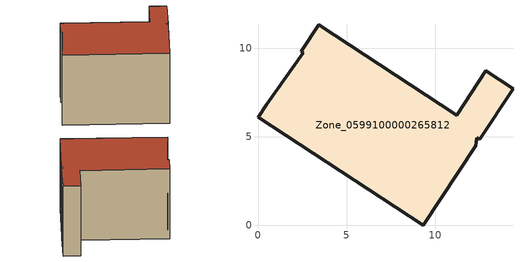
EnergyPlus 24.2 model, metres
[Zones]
Zone_0599100000265812
 floor ground (C_G): 0.49,6.82 2.55,9.73 2.44,9.81 3.43,11.32 11.21,6.21 12.85,8.71 14.38,7.71 12.5,4.85 12.34,4.96 12.27,4.5 9.31,0 0,6.11 z0
 wall outside (C_F): 12.85,8.71 11.21,6.21 3.43,11.32 2.44,9.81 2.55,9.73 0.49,6.82 0,6.11 9.31,0 12.27,4.5 12.34,4.96 12.5,4.85 14.38,7.71 12.85,8.71 z0:8.51
 roof outside (C_R): 12.5,4.85 14.38,7.71 12.85,8.71 11.21,6.21 3.43,11.32 2.44,9.81 2.55,9.73 0.49,6.82 0,6.11 9.31,0 12.27,4.5 12.34,4.96 z8.51
[BUILDING]
Pand.0599100000265812: North Axis=0; Terrain=City; Loads Convergence Tolerance Value=0.04; Temperature Convergence Tolerance Value=0.4; Solar Distribution=FullExterior; Maximum Number of Warmup Days=25; Minimum Number of Warmup Days=1
[Site:Location]
Rotterdam.The.Hague.AP_ZH_NLD Design_Conditions: Latitude=51.96; Longitude=4.45; Time Zone=1; Elevation=-4.5
[SITE:GROUNDTEMPERATURE:BUILDINGSURFACE]
18, 18, 18, 18, 18, 18, 18, 18, 18, 18, 18, 18
[MATERIAL] Thermal Absorptance=0.9; Solar Absorptance=0.7; Visible Absorptance=0.7
Name | Roughness | Thickness | Conductivity | Density | Specific Heat
G.TC.1946 | MediumSmooth | 0.15 | 1 | 540 | 1210
F.TC.1946 | Rough | 0.3 | 0.857143 | 1920 | 840
R.TC.1946 | MediumRough | 0.2 | 0.909091 | 1500 | 1000
[CONSTRUCTION]
C_G: G.TC.1946
C_F: F.TC.1946
C_R: R.TC.1946
[ZONE]
Zone_0599100000265812: Type=1; Multiplier=1; Ceiling Height=Autocalculate; Volume=Autocalculate; Floor Area=autocalculate; Part of Total Floor Area=Yes
[ZONEINFILTRATION:DESIGNFLOWRATE]
Infil_Zone_0599100000265812: Zone or ZoneList or Space or SpaceList=Zone_0599100000265812; Schedule=AlwaysOn; Design Flow Rate Calculation Method=Flow/Area; Flow Rate per Floor Area=0.003; Constant Term Coefficient=1; Temperature Term Coefficient=0; Velocity Term Coefficient=0; Velocity Squared Term Coefficient=0
[HVACTEMPLATE:ZONE:IDEALLOADSAIRSYSTEM]
Zone_0599100000265812: Maximum Heating Supply Air Temperature=50; Minimum Cooling Supply Air Temperature=13; Maximum Heating Supply Air Humidity Ratio=0.0156; Minimum Cooling Supply Air Humidity Ratio=0.0077; Heating Limit=NoLimit; Cooling Limit=NoLimit; Dehumidification Control Type=ConstantSensibleHeatRatio; Cooling Sensible Heat Ratio=0.7; Dehumidification Setpoint=60; Humidification Control Type=None; Humidification Setpoint=30; Outdoor Air Method=None; Outdoor Air Flow Rate per Person=0.00944; Outdoor Air Flow Rate per Zone Floor Area=0; Outdoor Air Flow Rate per Zone=0; Demand Controlled Ventilation Type=None; Outdoor Air Economizer Type=NoEconomizer; Heat Recovery Type=None; Sensible Heat Recovery Effectiveness=0.7; Latent Heat Recovery Effectiveness=0.65
[ZONECONTROL:THERMOSTAT]
ThermostatControl_Zone_0599100000265812: Zone or ZoneList=Zone_0599100000265812; Control Type Schedule=DualSetpointControlType; Control 1=Thermostat_Zone_0599100000265812; Temperature Difference Between Cutout And Setpoint=0
[THERMOSTATSETPOINT:DUALSETPOINT]
Thermostat_Zone_0599100000265812: Heating Setpoint Temperature Schedule=HeatingSetpoint_Zone_0599100000265812; Cooling Setpoint Temperature Schedule=CoolingSetpoint_Zone_0599100000265812
[SCHEDULE:COMPACT]
HeatingSetpoint_Zone_0599100000265812: Through: 12/31, For: AllDays, Until: 24:00, 21
CoolingSetpoint_Zone_0599100000265812: Through: 12/31, For: AllDays, Until: 24:00, 24
DualSetpointControlType: Through: 12/31, For: AllDays, Until: 24:00, 4
AlwaysOn: Through: 12/31, For: AllDays, Until: 24:00, 1
